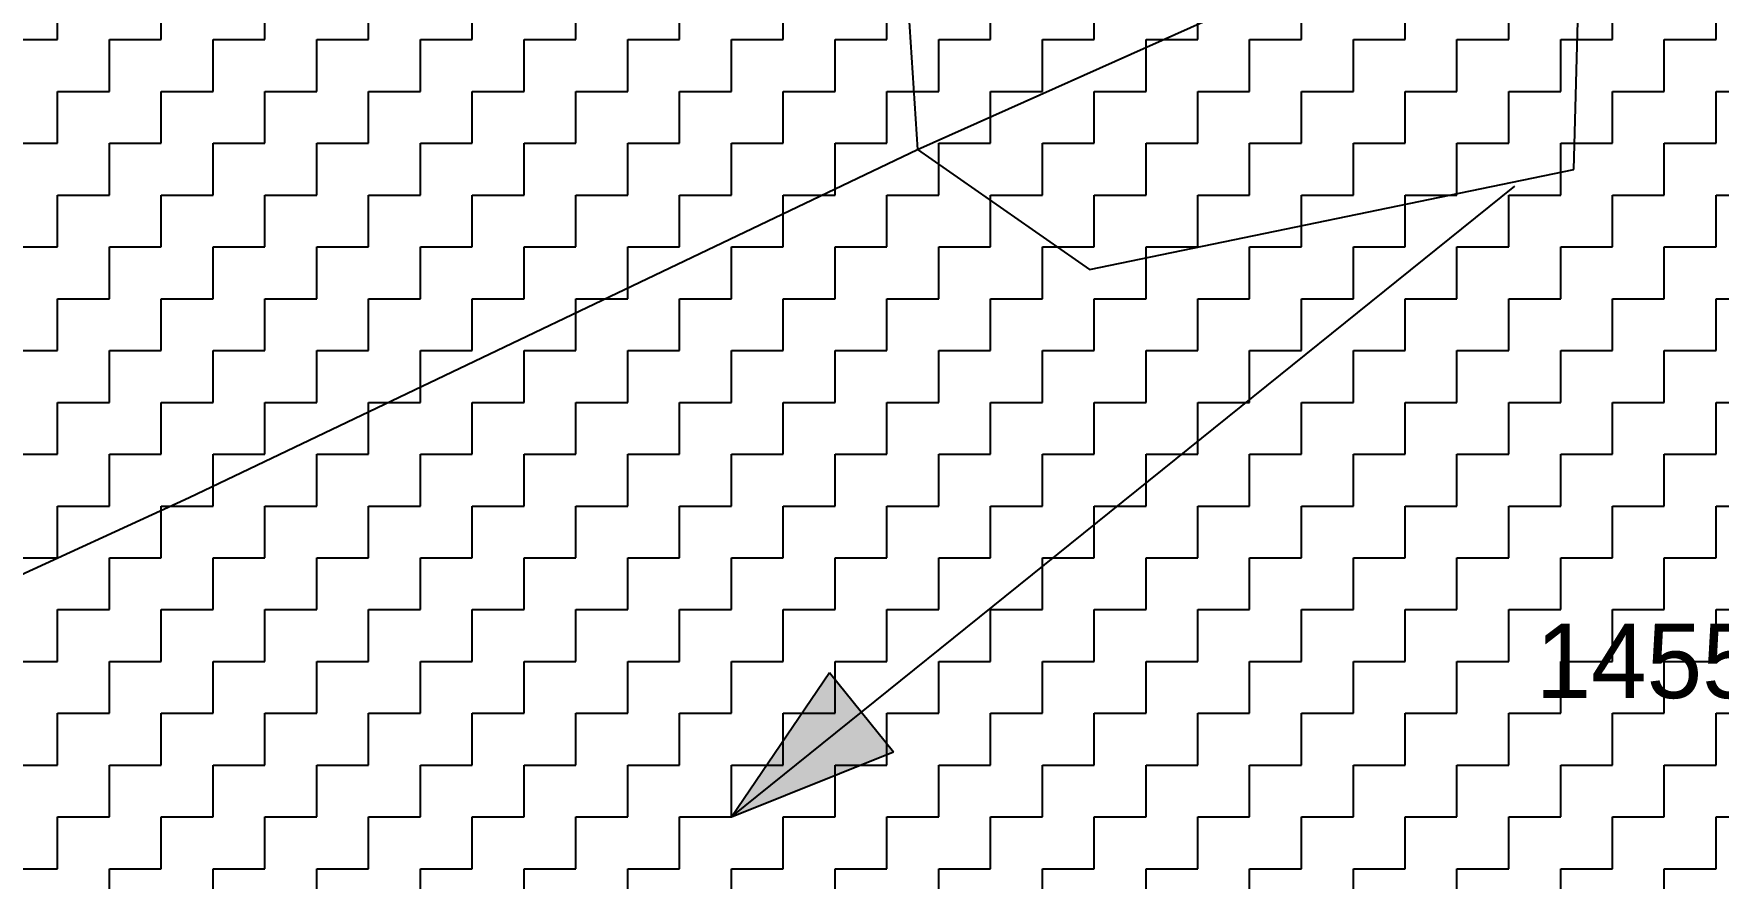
# Model space of a CAD drawing. Header units: metres. Extents: x 291362 to 296970, y 2012513 to 2016467.
# Drawn here: x 292655.4 to 292862.8, y 2013729.2 to 2013833.2 of the extents above; entities that cross this region are included whole.
import ezdxf
from ezdxf.enums import TextEntityAlignment as Align

# ---------------------------------------------------------------- set-up
doc = ezdxf.new("R2010")
doc.units = ezdxf.units.M
for name, color, linetype in [('POLY_HATCH', 12, 'Continuous'), ('POLY_PARCEL', 6, 'Continuous'), ('TEXT_PARCEL', 7, 'Continuous')]:
    doc.layers.add(name, color=color, linetype=linetype)
doc.styles.add('TEXT_MAP', font='')
doc.styles.get('TEXT_MAP').set_extended_font_data('Kruti Dev 050')

msp = doc.modelspace()

# ---------------------------------------------------------------- hatches: boundary and pattern name
h = msp.add_hatch(color=256)
h.paths.add_polyline_path([(292757.34, 2013749.67), (292753.39, 2013754.57), (292741.33, 2013736.77)])
h.paths.add_polyline_path([(292741.33, 2013736.77), (292761.28, 2013744.77), (292757.34, 2013749.67)])

# ---------------------------------------------------------------- linework, layer by layer
for points in [[(292741.33, 2013736.77), (292837.79, 2013814.46)], [(292741.33, 2013736.77), (292753.39, 2013754.57)], [(292753.39, 2013754.57), (292761.28, 2013744.77)], [(292741.33, 2013736.77), (292761.28, 2013744.77)]]:
    msp.add_lwpolyline(points)
at = {"layer": 'POLY_HATCH', "linetype": 'Continuous'}
for p, q in [((292658.36, 2013832.5), (292658.36, 2013838.88)), ((292671.12, 2013832.5), (292671.12, 2013838.88)), ((292683.89, 2013832.5), (292683.89, 2013838.88)), ((292696.65, 2013832.5), (292696.65, 2013838.88)), ((292709.42, 2013832.5), (292709.42, 2013838.88)), ((292722.18, 2013832.5), (292722.18, 2013838.88)), ((292734.94, 2013832.5), (292734.94, 2013838.88)), ((292747.71, 2013832.5), (292747.71, 2013838.88)), ((292760.47, 2013832.5), (292760.47, 2013838.88)), ((292773.24, 2013832.5), (292773.24, 2013838.88)), ((292786, 2013832.5), (292786, 2013838.88)), ((292798.76, 2013832.5), (292798.76, 2013838.88)), ((292811.53, 2013832.5), (292811.53, 2013838.88)), ((292824.29, 2013832.5), (292824.29, 2013838.88)), ((292837.05, 2013832.5), (292837.05, 2013838.88)), ((292849.82, 2013832.5), (292849.82, 2013838.88)), ((292862.58, 2013832.5), (292862.58, 2013838.88)), ((292651.98, 2013832.5), (292658.36, 2013832.5)), ((292664.74, 2013832.5), (292671.12, 2013832.5)), ((292664.74, 2013826.12), (292664.74, 2013832.5)), ((292677.51, 2013832.5), (292683.89, 2013832.5)), ((292677.51, 2013826.12), (292677.51, 2013832.5)), ((292690.27, 2013832.5), (292696.65, 2013832.5)), ((292690.27, 2013826.12), (292690.27, 2013832.5)), ((292703.03, 2013832.5), (292709.42, 2013832.5)), ((292703.03, 2013826.12), (292703.03, 2013832.5)), ((292715.8, 2013832.5), (292722.18, 2013832.5)), ((292715.8, 2013826.12), (292715.8, 2013832.5)), ((292728.56, 2013832.5), (292734.94, 2013832.5)), ((292728.56, 2013826.12), (292728.56, 2013832.5)), ((292741.33, 2013832.5), (292747.71, 2013832.5)), ((292741.33, 2013826.12), (292741.33, 2013832.5)), ((292754.09, 2013832.5), (292760.47, 2013832.5)), ((292754.09, 2013826.12), (292754.09, 2013832.5)), ((292766.85, 2013832.5), (292773.24, 2013832.5)), ((292766.85, 2013826.12), (292766.85, 2013832.5)), ((292779.62, 2013832.5), (292786, 2013832.5)), ((292779.62, 2013826.12), (292779.62, 2013832.5)), ((292792.38, 2013832.5), (292798.76, 2013832.5)), ((292792.38, 2013826.12), (292792.38, 2013832.5)), ((292805.14, 2013832.5), (292811.53, 2013832.5)), ((292805.14, 2013826.12), (292805.14, 2013832.5)), ((292817.91, 2013832.5), (292824.29, 2013832.5)), ((292817.91, 2013826.12), (292817.91, 2013832.5)), ((292830.67, 2013832.5), (292837.05, 2013832.5)), ((292830.67, 2013826.12), (292830.67, 2013832.5)), ((292843.44, 2013832.5), (292849.82, 2013832.5)), ((292843.44, 2013826.12), (292843.44, 2013832.5)), ((292856.2, 2013832.5), (292862.58, 2013832.5)), ((292856.2, 2013826.12), (292856.2, 2013832.5)), ((292658.36, 2013826.12), (292664.74, 2013826.12)), ((292658.36, 2013819.74), (292658.36, 2013826.12)), ((292671.12, 2013826.12), (292677.51, 2013826.12)), ((292671.12, 2013819.74), (292671.12, 2013826.12)), ((292683.89, 2013826.12), (292690.27, 2013826.12)), ((292683.89, 2013819.74), (292683.89, 2013826.12)), ((292696.65, 2013826.12), (292703.03, 2013826.12)), ((292696.65, 2013819.74), (292696.65, 2013826.12)), ((292709.42, 2013826.12), (292715.8, 2013826.12)), ((292709.42, 2013819.74), (292709.42, 2013826.12)), ((292722.18, 2013826.12), (292728.56, 2013826.12)), ((292722.18, 2013819.74), (292722.18, 2013826.12)), ((292734.94, 2013826.12), (292741.33, 2013826.12)), ((292734.94, 2013819.74), (292734.94, 2013826.12)), ((292747.71, 2013826.12), (292754.09, 2013826.12)), ((292747.71, 2013819.74), (292747.71, 2013826.12)), ((292760.47, 2013826.12), (292766.85, 2013826.12)), ((292760.47, 2013819.74), (292760.47, 2013826.12)), ((292773.24, 2013826.12), (292779.62, 2013826.12)), ((292773.24, 2013819.74), (292773.24, 2013826.12)), ((292786, 2013826.12), (292792.38, 2013826.12)), ((292786, 2013819.74), (292786, 2013826.12)), ((292798.76, 2013826.12), (292805.14, 2013826.12)), ((292798.76, 2013819.74), (292798.76, 2013826.12)), ((292811.53, 2013826.12), (292817.91, 2013826.12)), ((292811.53, 2013819.74), (292811.53, 2013826.12)), ((292824.29, 2013826.12), (292830.67, 2013826.12)), ((292824.29, 2013819.74), (292824.29, 2013826.12)), ((292837.05, 2013826.12), (292843.44, 2013826.12)), ((292837.05, 2013819.74), (292837.05, 2013826.12)), ((292849.82, 2013826.12), (292856.2, 2013826.12)), ((292849.82, 2013819.74), (292849.82, 2013826.12)), ((292862.58, 2013826.12), (292868.96, 2013826.12)), ((292862.58, 2013819.74), (292862.58, 2013826.12)), ((292651.98, 2013819.74), (292658.36, 2013819.74)), ((292664.74, 2013819.74), (292671.12, 2013819.74)), ((292664.74, 2013813.35), (292664.74, 2013819.74)), ((292677.51, 2013819.74), (292683.89, 2013819.74)), ((292677.51, 2013813.35), (292677.51, 2013819.74)), ((292690.27, 2013819.74), (292696.65, 2013819.74)), ((292690.27, 2013813.35), (292690.27, 2013819.74)), ((292703.03, 2013819.74), (292709.42, 2013819.74)), ((292703.03, 2013813.35), (292703.03, 2013819.74)), ((292715.8, 2013819.74), (292722.18, 2013819.74)), ((292715.8, 2013813.35), (292715.8, 2013819.74)), ((292728.56, 2013819.74), (292734.94, 2013819.74)), ((292728.56, 2013813.35), (292728.56, 2013819.74)), ((292741.33, 2013819.74), (292747.71, 2013819.74)), ((292741.33, 2013813.35), (292741.33, 2013819.74)), ((292754.09, 2013819.74), (292760.47, 2013819.74)), ((292754.09, 2013813.35), (292754.09, 2013819.74)), ((292766.85, 2013819.74), (292773.24, 2013819.74)), ((292766.85, 2013813.35), (292766.85, 2013819.74)), ((292779.62, 2013819.74), (292786, 2013819.74)), ((292779.62, 2013813.35), (292779.62, 2013819.74)), ((292792.38, 2013819.74), (292798.76, 2013819.74)), ((292792.38, 2013813.35), (292792.38, 2013819.74)), ((292805.14, 2013819.74), (292811.53, 2013819.74)), ((292805.14, 2013813.35), (292805.14, 2013819.74)), ((292817.91, 2013819.74), (292824.29, 2013819.74)), ((292817.91, 2013813.35), (292817.91, 2013819.74)), ((292830.67, 2013819.74), (292837.05, 2013819.74)), ((292830.67, 2013813.35), (292830.67, 2013819.74)), ((292843.44, 2013819.74), (292849.82, 2013819.74)), ((292843.44, 2013813.35), (292843.44, 2013819.74)), ((292856.2, 2013819.74), (292862.58, 2013819.74)), ((292856.2, 2013813.35), (292856.2, 2013819.74)), ((292658.36, 2013813.35), (292664.74, 2013813.35)), ((292658.36, 2013806.97), (292658.36, 2013813.35)), ((292671.12, 2013813.35), (292677.51, 2013813.35)), ((292671.12, 2013806.97), (292671.12, 2013813.35)), ((292683.89, 2013813.35), (292690.27, 2013813.35)), ((292683.89, 2013806.97), (292683.89, 2013813.35)), ((292696.65, 2013813.35), (292703.03, 2013813.35)), ((292696.65, 2013806.97), (292696.65, 2013813.35)), ((292709.42, 2013813.35), (292715.8, 2013813.35)), ((292709.42, 2013806.97), (292709.42, 2013813.35)), ((292722.18, 2013813.35), (292728.56, 2013813.35)), ((292722.18, 2013806.97), (292722.18, 2013813.35)), ((292734.94, 2013813.35), (292741.33, 2013813.35)), ((292734.94, 2013806.97), (292734.94, 2013813.35)), ((292747.71, 2013813.35), (292754.09, 2013813.35)), ((292747.71, 2013806.97), (292747.71, 2013813.35)), ((292760.47, 2013813.35), (292766.85, 2013813.35)), ((292760.47, 2013806.97), (292760.47, 2013813.35)), ((292773.24, 2013813.35), (292779.62, 2013813.35)), ((292773.24, 2013806.97), (292773.24, 2013813.35)), ((292786, 2013813.35), (292792.38, 2013813.35)), ((292786, 2013806.97), (292786, 2013813.35)), ((292798.76, 2013813.35), (292805.14, 2013813.35)), ((292798.76, 2013806.97), (292798.76, 2013813.35)), ((292811.53, 2013813.35), (292817.91, 2013813.35)), ((292811.53, 2013806.97), (292811.53, 2013813.35)), ((292824.29, 2013813.35), (292830.67, 2013813.35)), ((292824.29, 2013806.97), (292824.29, 2013813.35)), ((292837.05, 2013813.35), (292843.44, 2013813.35)), ((292837.05, 2013806.97), (292837.05, 2013813.35)), ((292849.82, 2013813.35), (292856.2, 2013813.35)), ((292849.82, 2013806.97), (292849.82, 2013813.35)), ((292862.58, 2013813.35), (292868.96, 2013813.35)), ((292862.58, 2013806.97), (292862.58, 2013813.35)), ((292651.98, 2013806.97), (292658.36, 2013806.97)), ((292664.74, 2013806.97), (292671.12, 2013806.97)), ((292664.74, 2013800.59), (292664.74, 2013806.97)), ((292677.51, 2013806.97), (292683.89, 2013806.97)), ((292677.51, 2013800.59), (292677.51, 2013806.97)), ((292690.27, 2013806.97), (292696.65, 2013806.97)), ((292690.27, 2013800.59), (292690.27, 2013806.97)), ((292703.03, 2013806.97), (292709.42, 2013806.97)), ((292703.03, 2013800.59), (292703.03, 2013806.97)), ((292715.8, 2013806.97), (292722.18, 2013806.97)), ((292715.8, 2013800.59), (292715.8, 2013806.97)), ((292728.56, 2013806.97), (292734.94, 2013806.97)), ((292728.56, 2013800.59), (292728.56, 2013806.97)), ((292741.33, 2013806.97), (292747.71, 2013806.97)), ((292741.33, 2013800.59), (292741.33, 2013806.97)), ((292754.09, 2013806.97), (292760.47, 2013806.97)), ((292754.09, 2013800.59), (292754.09, 2013806.97)), ((292766.85, 2013806.97), (292773.24, 2013806.97)), ((292766.85, 2013800.59), (292766.85, 2013806.97)), ((292779.62, 2013806.97), (292786, 2013806.97)), ((292779.62, 2013800.59), (292779.62, 2013806.97)), ((292792.38, 2013806.97), (292798.76, 2013806.97)), ((292792.38, 2013800.59), (292792.38, 2013806.97)), ((292805.14, 2013806.97), (292811.53, 2013806.97)), ((292805.14, 2013800.59), (292805.14, 2013806.97)), ((292817.91, 2013806.97), (292824.29, 2013806.97)), ((292817.91, 2013800.59), (292817.91, 2013806.97)), ((292830.67, 2013806.97), (292837.05, 2013806.97)), ((292830.67, 2013800.59), (292830.67, 2013806.97)), ((292843.44, 2013806.97), (292849.82, 2013806.97)), ((292843.44, 2013800.59), (292843.44, 2013806.97)), ((292856.2, 2013806.97), (292862.58, 2013806.97)), ((292856.2, 2013800.59), (292856.2, 2013806.97)), ((292658.36, 2013800.59), (292664.74, 2013800.59)), ((292658.36, 2013794.21), (292658.36, 2013800.59)), ((292671.12, 2013800.59), (292677.51, 2013800.59)), ((292671.12, 2013794.21), (292671.12, 2013800.59)), ((292683.89, 2013800.59), (292690.27, 2013800.59)), ((292683.89, 2013794.21), (292683.89, 2013800.59)), ((292696.65, 2013800.59), (292703.03, 2013800.59)), ((292696.65, 2013794.21), (292696.65, 2013800.59)), ((292709.42, 2013800.59), (292715.8, 2013800.59)), ((292709.42, 2013794.21), (292709.42, 2013800.59)), ((292722.18, 2013800.59), (292728.56, 2013800.59)), ((292722.18, 2013794.21), (292722.18, 2013800.59)), ((292734.94, 2013800.59), (292741.33, 2013800.59)), ((292734.94, 2013794.21), (292734.94, 2013800.59)), ((292747.71, 2013800.59), (292754.09, 2013800.59)), ((292747.71, 2013794.21), (292747.71, 2013800.59)), ((292760.47, 2013800.59), (292766.85, 2013800.59)), ((292760.47, 2013794.21), (292760.47, 2013800.59)), ((292773.24, 2013800.59), (292779.62, 2013800.59)), ((292773.24, 2013794.21), (292773.24, 2013800.59)), ((292786, 2013800.59), (292792.38, 2013800.59)), ((292786, 2013794.21), (292786, 2013800.59)), ((292798.76, 2013800.59), (292805.14, 2013800.59)), ((292798.76, 2013794.21), (292798.76, 2013800.59)), ((292811.53, 2013800.59), (292817.91, 2013800.59)), ((292811.53, 2013794.21), (292811.53, 2013800.59)), ((292824.29, 2013800.59), (292830.67, 2013800.59)), ((292824.29, 2013794.21), (292824.29, 2013800.59)), ((292837.05, 2013800.59), (292843.44, 2013800.59)), ((292837.05, 2013794.21), (292837.05, 2013800.59)), ((292849.82, 2013800.59), (292856.2, 2013800.59)), ((292849.82, 2013794.21), (292849.82, 2013800.59)), ((292862.58, 2013800.59), (292865.57, 2013800.59)), ((292862.58, 2013799.04), (292862.58, 2013800.59)), ((292862.58, 2013794.21), (292862.58, 2013799.04)), ((292651.98, 2013794.21), (292658.36, 2013794.21)), ((292664.74, 2013794.21), (292671.12, 2013794.21)), ((292664.74, 2013787.83), (292664.74, 2013794.21)), ((292677.51, 2013794.21), (292683.89, 2013794.21)), ((292677.51, 2013787.83), (292677.51, 2013794.21)), ((292690.27, 2013794.21), (292696.65, 2013794.21)), ((292690.27, 2013787.83), (292690.27, 2013794.21)), ((292703.03, 2013794.21), (292709.42, 2013794.21)), ((292703.03, 2013787.83), (292703.03, 2013794.21)), ((292715.8, 2013794.21), (292722.18, 2013794.21)), ((292715.8, 2013787.83), (292715.8, 2013794.21)), ((292728.56, 2013794.21), (292734.94, 2013794.21)), ((292728.56, 2013787.83), (292728.56, 2013794.21)), ((292741.33, 2013794.21), (292747.71, 2013794.21)), ((292741.33, 2013787.83), (292741.33, 2013794.21)), ((292754.09, 2013794.21), (292760.47, 2013794.21)), ((292754.09, 2013787.83), (292754.09, 2013794.21)), ((292766.85, 2013794.21), (292773.24, 2013794.21)), ((292766.85, 2013787.83), (292766.85, 2013794.21)), ((292779.62, 2013794.21), (292786, 2013794.21)), ((292779.62, 2013787.83), (292779.62, 2013794.21)), ((292792.38, 2013794.21), (292798.76, 2013794.21)), ((292792.38, 2013787.83), (292792.38, 2013794.21)), ((292805.14, 2013794.21), (292811.53, 2013794.21)), ((292805.14, 2013787.83), (292805.14, 2013794.21)), ((292817.91, 2013794.21), (292824.29, 2013794.21)), ((292817.91, 2013787.83), (292817.91, 2013794.21)), ((292830.67, 2013794.21), (292837.05, 2013794.21)), ((292830.67, 2013787.83), (292830.67, 2013794.21)), ((292843.44, 2013794.21), (292849.82, 2013794.21)), ((292843.44, 2013789.13), (292843.44, 2013794.21)), ((292856.2, 2013794.21), (292862.58, 2013794.21)), ((292856.2, 2013787.83), (292856.2, 2013794.21)), ((292843.44, 2013787.83), (292843.44, 2013789.13)), ((292658.36, 2013787.83), (292664.74, 2013787.83)), ((292658.36, 2013781.45), (292658.36, 2013787.83)), ((292671.12, 2013787.83), (292677.51, 2013787.83)), ((292671.12, 2013781.45), (292671.12, 2013787.83)), ((292683.89, 2013787.83), (292690.27, 2013787.83)), ((292683.89, 2013781.45), (292683.89, 2013787.83)), ((292696.65, 2013787.83), (292703.03, 2013787.83)), ((292696.65, 2013781.45), (292696.65, 2013787.83)), ((292709.42, 2013787.83), (292715.8, 2013787.83)), ((292709.42, 2013781.45), (292709.42, 2013787.83)), ((292722.18, 2013787.83), (292728.56, 2013787.83)), ((292722.18, 2013781.45), (292722.18, 2013787.83)), ((292734.94, 2013787.83), (292741.33, 2013787.83)), ((292734.94, 2013781.45), (292734.94, 2013787.83)), ((292747.71, 2013787.83), (292754.09, 2013787.83)), ((292747.71, 2013781.45), (292747.71, 2013787.83)), ((292760.47, 2013787.83), (292766.85, 2013787.83)), ((292760.47, 2013781.45), (292760.47, 2013787.83)), ((292773.24, 2013787.83), (292779.62, 2013787.83)), ((292773.24, 2013781.45), (292773.24, 2013787.83)), ((292786, 2013787.83), (292792.38, 2013787.83)), ((292786, 2013781.45), (292786, 2013787.83)), ((292798.76, 2013787.83), (292805.14, 2013787.83)), ((292798.76, 2013781.45), (292798.76, 2013787.83)), ((292811.53, 2013787.83), (292817.91, 2013787.83)), ((292811.53, 2013781.45), (292811.53, 2013787.83)), ((292824.29, 2013787.83), (292830.67, 2013787.83)), ((292824.29, 2013781.45), (292824.29, 2013787.83)), ((292837.05, 2013787.83), (292840.91, 2013787.83)), ((292837.05, 2013785.83), (292837.05, 2013787.83)), ((292840.91, 2013787.83), (292843.44, 2013787.83)), ((292849.82, 2013787.83), (292856.2, 2013787.83)), ((292849.82, 2013781.45), (292849.82, 2013787.83)), ((292862.58, 2013787.83), (292868.96, 2013787.83)), ((292862.58, 2013781.45), (292862.58, 2013787.83)), ((292837.05, 2013781.45), (292837.05, 2013785.83)), ((292651.98, 2013781.45), (292658.36, 2013781.45)), ((292664.74, 2013781.45), (292671.12, 2013781.45)), ((292664.74, 2013775.06), (292664.74, 2013781.45)), ((292677.51, 2013781.45), (292683.89, 2013781.45)), ((292677.51, 2013775.06), (292677.51, 2013781.45)), ((292690.27, 2013781.45), (292696.65, 2013781.45)), ((292690.27, 2013775.06), (292690.27, 2013781.45)), ((292703.03, 2013781.45), (292709.42, 2013781.45)), ((292703.03, 2013775.06), (292703.03, 2013781.45)), ((292715.8, 2013781.45), (292722.18, 2013781.45)), ((292715.8, 2013775.06), (292715.8, 2013781.45)), ((292728.56, 2013781.45), (292734.94, 2013781.45)), ((292728.56, 2013775.06), (292728.56, 2013781.45)), ((292741.33, 2013781.45), (292747.71, 2013781.45)), ((292741.33, 2013775.06), (292741.33, 2013781.45)), ((292754.09, 2013781.45), (292760.47, 2013781.45)), ((292754.09, 2013775.06), (292754.09, 2013781.45)), ((292766.85, 2013781.45), (292773.24, 2013781.45)), ((292766.85, 2013775.06), (292766.85, 2013781.45)), ((292779.62, 2013781.45), (292786, 2013781.45)), ((292779.62, 2013775.06), (292779.62, 2013781.45)), ((292792.38, 2013781.45), (292798.76, 2013781.45)), ((292792.38, 2013775.06), (292792.38, 2013781.45)), ((292805.14, 2013781.45), (292811.53, 2013781.45)), ((292805.14, 2013775.06), (292805.14, 2013781.45)), ((292817.91, 2013781.45), (292824.29, 2013781.45)), ((292817.91, 2013775.92), (292817.91, 2013781.45)), ((292830.67, 2013781.45), (292837.05, 2013781.45)), ((292830.67, 2013775.06), (292830.67, 2013781.45)), ((292843.44, 2013781.45), (292849.82, 2013781.45)), ((292843.44, 2013775.06), (292843.44, 2013781.45)), ((292856.2, 2013781.45), (292862.58, 2013781.45)), ((292856.2, 2013775.06), (292856.2, 2013781.45)), ((292658.36, 2013775.06), (292664.74, 2013775.06)), ((292658.36, 2013768.68), (292658.36, 2013775.06)), ((292671.12, 2013775.06), (292677.51, 2013775.06)), ((292671.12, 2013768.68), (292671.12, 2013775.06)), ((292683.89, 2013775.06), (292690.27, 2013775.06)), ((292683.89, 2013768.68), (292683.89, 2013775.06)), ((292696.65, 2013775.06), (292703.03, 2013775.06)), ((292696.65, 2013768.68), (292696.65, 2013775.06)), ((292709.42, 2013775.06), (292715.8, 2013775.06)), ((292709.42, 2013768.68), (292709.42, 2013775.06)), ((292722.18, 2013775.06), (292728.56, 2013775.06)), ((292722.18, 2013768.68), (292722.18, 2013775.06)), ((292734.94, 2013775.06), (292741.33, 2013775.06)), ((292734.94, 2013768.68), (292734.94, 2013775.06)), ((292747.71, 2013775.06), (292754.09, 2013775.06)), ((292747.71, 2013768.68), (292747.71, 2013775.06)), ((292760.47, 2013775.06), (292766.85, 2013775.06)), ((292760.47, 2013768.68), (292760.47, 2013775.06)), ((292773.24, 2013775.06), (292779.62, 2013775.06)), ((292773.24, 2013768.68), (292773.24, 2013775.06)), ((292786, 2013775.06), (292792.38, 2013775.06)), ((292786, 2013768.68), (292786, 2013775.06)), ((292798.76, 2013775.06), (292805.14, 2013775.06)), ((292798.76, 2013768.68), (292798.76, 2013775.06)), ((292811.53, 2013775.06), (292816.25, 2013775.06)), ((292811.53, 2013772.62), (292811.53, 2013775.06)), ((292816.25, 2013775.06), (292817.91, 2013775.06)), ((292817.91, 2013775.06), (292817.91, 2013775.92)), ((292824.29, 2013775.06), (292830.67, 2013775.06)), ((292824.29, 2013768.68), (292824.29, 2013775.06)), ((292837.05, 2013775.06), (292843.44, 2013775.06)), ((292837.05, 2013768.68), (292837.05, 2013775.06)), ((292849.82, 2013775.06), (292856.2, 2013775.06)), ((292849.82, 2013768.68), (292849.82, 2013775.06)), ((292862.58, 2013775.06), (292868.96, 2013775.06)), ((292862.58, 2013768.68), (292862.58, 2013775.06)), ((292811.53, 2013768.68), (292811.53, 2013772.62)), ((292651.98, 2013768.68), (292658.36, 2013768.68)), ((292664.74, 2013768.68), (292671.12, 2013768.68)), ((292664.74, 2013762.3), (292664.74, 2013768.68)), ((292677.51, 2013768.68), (292683.89, 2013768.68)), ((292677.51, 2013762.3), (292677.51, 2013768.68)), ((292690.27, 2013768.68), (292696.65, 2013768.68)), ((292690.27, 2013762.3), (292690.27, 2013768.68)), ((292703.03, 2013768.68), (292709.42, 2013768.68)), ((292703.03, 2013762.3), (292703.03, 2013768.68)), ((292715.8, 2013768.68), (292722.18, 2013768.68)), ((292715.8, 2013762.3), (292715.8, 2013768.68)), ((292728.56, 2013768.68), (292734.94, 2013768.68)), ((292728.56, 2013762.3), (292728.56, 2013768.68)), ((292741.33, 2013768.68), (292747.71, 2013768.68)), ((292741.33, 2013762.3), (292741.33, 2013768.68)), ((292754.09, 2013768.68), (292760.47, 2013768.68)), ((292754.09, 2013762.3), (292754.09, 2013768.68)), ((292766.85, 2013768.68), (292773.24, 2013768.68)), ((292766.85, 2013762.3), (292766.85, 2013768.68)), ((292779.62, 2013768.68), (292786, 2013768.68)), ((292779.62, 2013762.3), (292779.62, 2013768.68)), ((292792.38, 2013768.68), (292798.76, 2013768.68)), ((292792.38, 2013762.71), (292792.38, 2013768.68)), ((292805.14, 2013768.68), (292811.53, 2013768.68)), ((292805.14, 2013762.3), (292805.14, 2013768.68)), ((292817.91, 2013768.68), (292824.29, 2013768.68)), ((292817.91, 2013762.3), (292817.91, 2013768.68)), ((292830.67, 2013768.68), (292837.05, 2013768.68)), ((292830.67, 2013762.3), (292830.67, 2013768.68)), ((292843.44, 2013768.68), (292849.82, 2013768.68)), ((292843.44, 2013762.3), (292843.44, 2013768.68)), ((292856.2, 2013768.68), (292862.58, 2013768.68)), ((292856.2, 2013762.3), (292856.2, 2013768.68)), ((292658.36, 2013762.3), (292664.74, 2013762.3)), ((292658.36, 2013755.92), (292658.36, 2013762.3)), ((292671.12, 2013762.3), (292677.51, 2013762.3)), ((292671.12, 2013755.92), (292671.12, 2013762.3)), ((292683.89, 2013762.3), (292690.27, 2013762.3)), ((292683.89, 2013755.92), (292683.89, 2013762.3)), ((292696.65, 2013762.3), (292703.03, 2013762.3)), ((292696.65, 2013755.92), (292696.65, 2013762.3)), ((292709.42, 2013762.3), (292715.8, 2013762.3)), ((292709.42, 2013755.92), (292709.42, 2013762.3)), ((292722.18, 2013762.3), (292728.56, 2013762.3)), ((292722.18, 2013755.92), (292722.18, 2013762.3)), ((292734.94, 2013762.3), (292741.33, 2013762.3)), ((292734.94, 2013755.92), (292734.94, 2013762.3)), ((292747.71, 2013762.3), (292754.09, 2013762.3)), ((292747.71, 2013755.92), (292747.71, 2013762.3)), ((292760.47, 2013762.3), (292766.85, 2013762.3)), ((292760.47, 2013755.92), (292760.47, 2013762.3)), ((292773.24, 2013762.3), (292779.62, 2013762.3)), ((292773.24, 2013755.92), (292773.24, 2013762.3)), ((292786, 2013762.3), (292791.59, 2013762.3)), ((292786, 2013759.4), (292786, 2013762.3)), ((292791.59, 2013762.3), (292792.38, 2013762.3)), ((292792.38, 2013762.3), (292792.38, 2013762.71)), ((292798.76, 2013762.3), (292805.14, 2013762.3)), ((292798.76, 2013755.92), (292798.76, 2013762.3)), ((292811.53, 2013762.3), (292817.91, 2013762.3)), ((292811.53, 2013755.92), (292811.53, 2013762.3)), ((292824.29, 2013762.3), (292830.67, 2013762.3)), ((292824.29, 2013755.92), (292824.29, 2013762.3)), ((292837.05, 2013762.3), (292843.44, 2013762.3)), ((292837.05, 2013755.92), (292837.05, 2013762.3)), ((292849.82, 2013762.3), (292856.2, 2013762.3)), ((292849.82, 2013755.92), (292849.82, 2013762.3)), ((292862.58, 2013762.3), (292868.96, 2013762.3)), ((292862.58, 2013755.92), (292862.58, 2013762.3)), ((292786, 2013755.92), (292786, 2013759.4)), ((292651.98, 2013755.92), (292658.36, 2013755.92)), ((292664.74, 2013755.92), (292671.12, 2013755.92)), ((292664.74, 2013749.54), (292664.74, 2013755.92)), ((292677.51, 2013755.92), (292683.89, 2013755.92)), ((292677.51, 2013749.54), (292677.51, 2013755.92)), ((292690.27, 2013755.92), (292696.65, 2013755.92)), ((292690.27, 2013749.54), (292690.27, 2013755.92)), ((292703.03, 2013755.92), (292709.42, 2013755.92)), ((292703.03, 2013749.54), (292703.03, 2013755.92)), ((292715.8, 2013755.92), (292722.18, 2013755.92)), ((292715.8, 2013749.54), (292715.8, 2013755.92)), ((292728.56, 2013755.92), (292734.94, 2013755.92)), ((292728.56, 2013749.54), (292728.56, 2013755.92)), ((292741.33, 2013755.92), (292747.71, 2013755.92)), ((292741.33, 2013749.54), (292741.33, 2013755.92)), ((292754.09, 2013755.92), (292760.47, 2013755.92)), ((292754.09, 2013749.54), (292754.09, 2013755.92)), ((292766.85, 2013755.92), (292773.24, 2013755.92)), ((292766.85, 2013749.54), (292766.85, 2013755.92)), ((292779.62, 2013755.92), (292786, 2013755.92)), ((292779.62, 2013749.54), (292779.62, 2013755.92)), ((292792.38, 2013755.92), (292798.76, 2013755.92)), ((292792.38, 2013749.54), (292792.38, 2013755.92)), ((292805.14, 2013755.92), (292811.53, 2013755.92)), ((292805.14, 2013749.54), (292805.14, 2013755.92)), ((292817.91, 2013755.92), (292824.29, 2013755.92)), ((292817.91, 2013749.54), (292817.91, 2013755.92)), ((292830.67, 2013755.92), (292837.05, 2013755.92)), ((292830.67, 2013749.54), (292830.67, 2013755.92)), ((292843.44, 2013755.92), (292849.82, 2013755.92)), ((292843.44, 2013749.54), (292843.44, 2013755.92)), ((292856.2, 2013755.92), (292862.58, 2013755.92)), ((292856.2, 2013749.54), (292856.2, 2013755.92)), ((292658.36, 2013749.54), (292664.74, 2013749.54)), ((292658.36, 2013743.15), (292658.36, 2013749.54)), ((292671.12, 2013749.54), (292677.51, 2013749.54)), ((292671.12, 2013743.15), (292671.12, 2013749.54)), ((292683.89, 2013749.54), (292690.27, 2013749.54)), ((292683.89, 2013743.15), (292683.89, 2013749.54)), ((292696.65, 2013749.54), (292703.03, 2013749.54)), ((292696.65, 2013743.15), (292696.65, 2013749.54)), ((292709.42, 2013749.54), (292715.8, 2013749.54)), ((292709.42, 2013743.15), (292709.42, 2013749.54)), ((292722.18, 2013749.54), (292728.56, 2013749.54)), ((292722.18, 2013743.15), (292722.18, 2013749.54)), ((292734.94, 2013749.54), (292741.33, 2013749.54)), ((292734.94, 2013743.15), (292734.94, 2013749.54)), ((292747.71, 2013749.54), (292754.09, 2013749.54)), ((292747.71, 2013743.15), (292747.71, 2013749.54)), ((292760.47, 2013749.54), (292766.85, 2013749.54)), ((292760.47, 2013746.19), (292760.47, 2013749.54)), ((292773.24, 2013749.54), (292779.62, 2013749.54)), ((292773.24, 2013743.15), (292773.24, 2013749.54)), ((292786, 2013749.54), (292792.38, 2013749.54)), ((292786, 2013743.15), (292786, 2013749.54)), ((292798.76, 2013749.54), (292805.14, 2013749.54)), ((292798.76, 2013743.15), (292798.76, 2013749.54)), ((292811.53, 2013749.54), (292817.91, 2013749.54)), ((292811.53, 2013743.15), (292811.53, 2013749.54)), ((292824.29, 2013749.54), (292830.67, 2013749.54)), ((292824.29, 2013743.15), (292824.29, 2013749.54)), ((292837.05, 2013749.54), (292843.44, 2013749.54)), ((292837.05, 2013743.15), (292837.05, 2013749.54)), ((292849.82, 2013749.54), (292856.2, 2013749.54)), ((292849.82, 2013743.15), (292849.82, 2013749.54)), ((292862.58, 2013749.54), (292868.96, 2013749.54)), ((292862.58, 2013743.15), (292862.58, 2013749.54)), ((292760.47, 2013743.15), (292760.47, 2013746.19)), ((292651.98, 2013743.15), (292658.36, 2013743.15)), ((292664.74, 2013743.15), (292671.12, 2013743.15)), ((292664.74, 2013736.77), (292664.74, 2013743.15)), ((292677.51, 2013743.15), (292683.89, 2013743.15)), ((292677.51, 2013736.77), (292677.51, 2013743.15)), ((292690.27, 2013743.15), (292696.65, 2013743.15)), ((292690.27, 2013736.77), (292690.27, 2013743.15)), ((292703.03, 2013743.15), (292709.42, 2013743.15)), ((292703.03, 2013736.77), (292703.03, 2013743.15)), ((292715.8, 2013743.15), (292722.18, 2013743.15)), ((292715.8, 2013736.77), (292715.8, 2013743.15)), ((292728.56, 2013743.15), (292734.94, 2013743.15)), ((292728.56, 2013736.77), (292728.56, 2013743.15)), ((292741.33, 2013743.15), (292747.71, 2013743.15)), ((292741.33, 2013736.77), (292741.33, 2013743.15)), ((292754.09, 2013743.15), (292754.6, 2013743.15)), ((292754.09, 2013742.89), (292754.09, 2013743.15)), ((292754.09, 2013736.77), (292754.09, 2013742.89)), ((292754.6, 2013743.15), (292760.47, 2013743.15)), ((292766.85, 2013743.15), (292773.24, 2013743.15)), ((292766.85, 2013736.77), (292766.85, 2013743.15)), ((292779.62, 2013743.15), (292786, 2013743.15)), ((292779.62, 2013736.77), (292779.62, 2013743.15)), ((292792.38, 2013743.15), (292798.76, 2013743.15)), ((292792.38, 2013736.77), (292792.38, 2013743.15)), ((292805.14, 2013743.15), (292811.53, 2013743.15)), ((292805.14, 2013736.77), (292805.14, 2013743.15)), ((292817.91, 2013743.15), (292824.29, 2013743.15)), ((292817.91, 2013736.77), (292817.91, 2013743.15)), ((292830.67, 2013743.15), (292837.05, 2013743.15)), ((292830.67, 2013736.77), (292830.67, 2013743.15)), ((292843.44, 2013743.15), (292849.82, 2013743.15)), ((292843.44, 2013736.77), (292843.44, 2013743.15)), ((292856.2, 2013743.15), (292862.58, 2013743.15)), ((292856.2, 2013736.77), (292856.2, 2013743.15)), ((292658.36, 2013736.77), (292664.74, 2013736.77)), ((292658.36, 2013730.39), (292658.36, 2013736.77)), ((292671.12, 2013736.77), (292677.51, 2013736.77)), ((292671.12, 2013730.39), (292671.12, 2013736.77)), ((292683.89, 2013736.77), (292690.27, 2013736.77)), ((292683.89, 2013730.39), (292683.89, 2013736.77)), ((292696.65, 2013736.77), (292703.03, 2013736.77)), ((292696.65, 2013730.39), (292696.65, 2013736.77)), ((292709.42, 2013736.77), (292715.8, 2013736.77)), ((292709.42, 2013730.39), (292709.42, 2013736.77)), ((292722.18, 2013736.77), (292728.56, 2013736.77)), ((292722.18, 2013730.39), (292722.18, 2013736.77)), ((292734.94, 2013736.77), (292741.33, 2013736.77)), ((292734.94, 2013732.98), (292734.94, 2013736.77)), ((292747.71, 2013736.77), (292754.09, 2013736.77)), ((292747.71, 2013730.39), (292747.71, 2013736.77)), ((292760.47, 2013736.77), (292766.85, 2013736.77)), ((292760.47, 2013730.39), (292760.47, 2013736.77)), ((292773.24, 2013736.77), (292779.62, 2013736.77)), ((292773.24, 2013730.39), (292773.24, 2013736.77)), ((292786, 2013736.77), (292792.38, 2013736.77)), ((292786, 2013730.39), (292786, 2013736.77)), ((292798.76, 2013736.77), (292805.14, 2013736.77)), ((292798.76, 2013730.39), (292798.76, 2013736.77)), ((292811.53, 2013736.77), (292817.91, 2013736.77)), ((292811.53, 2013730.39), (292811.53, 2013736.77)), ((292824.29, 2013736.77), (292830.67, 2013736.77)), ((292824.29, 2013730.39), (292824.29, 2013736.77)), ((292837.05, 2013736.77), (292843.44, 2013736.77)), ((292837.05, 2013730.39), (292837.05, 2013736.77)), ((292849.82, 2013736.77), (292856.2, 2013736.77)), ((292849.82, 2013730.39), (292849.82, 2013736.77)), ((292862.58, 2013736.77), (292868.96, 2013736.77)), ((292862.58, 2013730.39), (292862.58, 2013736.77)), ((292734.94, 2013730.39), (292734.94, 2013732.98)), ((292651.98, 2013730.39), (292658.36, 2013730.39)), ((292664.74, 2013730.39), (292671.12, 2013730.39)), ((292664.74, 2013724.01), (292664.74, 2013730.39)), ((292677.51, 2013730.39), (292683.89, 2013730.39)), ((292677.51, 2013724.01), (292677.51, 2013730.39)), ((292690.27, 2013730.39), (292696.65, 2013730.39)), ((292690.27, 2013724.01), (292690.27, 2013730.39)), ((292703.03, 2013730.39), (292709.42, 2013730.39)), ((292703.03, 2013724.01), (292703.03, 2013730.39)), ((292715.8, 2013730.39), (292722.18, 2013730.39)), ((292715.8, 2013724.01), (292715.8, 2013730.39)), ((292728.56, 2013730.39), (292729.94, 2013730.39)), ((292728.56, 2013729.67), (292728.56, 2013730.39)), ((292728.56, 2013724.01), (292728.56, 2013729.67)), ((292729.94, 2013730.39), (292734.94, 2013730.39)), ((292741.33, 2013730.39), (292747.71, 2013730.39)), ((292741.33, 2013724.01), (292741.33, 2013730.39)), ((292754.09, 2013730.39), (292760.47, 2013730.39)), ((292754.09, 2013724.01), (292754.09, 2013730.39)), ((292766.85, 2013730.39), (292773.24, 2013730.39)), ((292766.85, 2013724.01), (292766.85, 2013730.39)), ((292779.62, 2013730.39), (292786, 2013730.39)), ((292779.62, 2013724.01), (292779.62, 2013730.39)), ((292792.38, 2013730.39), (292798.76, 2013730.39)), ((292792.38, 2013724.01), (292792.38, 2013730.39)), ((292805.14, 2013730.39), (292811.53, 2013730.39)), ((292805.14, 2013724.01), (292805.14, 2013730.39)), ((292817.91, 2013730.39), (292824.29, 2013730.39)), ((292817.91, 2013724.01), (292817.91, 2013730.39)), ((292830.67, 2013730.39), (292837.05, 2013730.39)), ((292830.67, 2013724.01), (292830.67, 2013730.39)), ((292843.44, 2013730.39), (292849.82, 2013730.39)), ((292843.44, 2013724.01), (292843.44, 2013730.39)), ((292856.2, 2013730.39), (292862.58, 2013730.39)), ((292856.2, 2013724.01), (292856.2, 2013730.39))]:
    msp.add_line(p, q, dxfattribs=at)
at = {"layer": 'POLY_PARCEL'}
for p, q in [((292761.28, 2013865.27), (292764.24, 2013818.97)), ((292845.06, 2013816.51), (292846.14, 2013856.9)), ((292764.24, 2013818.97), (292801.7, 2013835.72)), ((292674.55, 2013776.12), (292764.24, 2013818.97)), ((292764.24, 2013818.97), (292785.43, 2013804.2)), ((292785.43, 2013804.2), (292845.06, 2013816.51)), ((292596.9, 2013740.37), (292674.55, 2013776.12))]:
    msp.add_line(p, q, dxfattribs=at)

# ---------------------------------------------------------------- texts
at = {"layer": 'TEXT_PARCEL', "style": 'TEXT_MAP'}
msp.add_text('1455', height=9.19, dxfattribs=at).set_placement((292854.02, 2013755.93), align=Align.MIDDLE)

doc.saveas('drawing.dxf')
